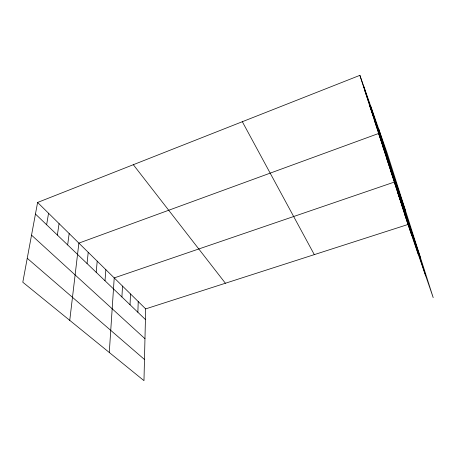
<?xml version="1.0" encoding="UTF-8"?>
<svg xmlns="http://www.w3.org/2000/svg" width="456" height="456" viewBox="0 0 456 456"><rect width="100%" height="100%" fill="white"/><g stroke="black" fill="none" stroke-linecap="round" stroke-linejoin="round"><path stroke-width="0.68" d="M37.597 202.458L145.675 308.894L143.971 380.657L22.8 282.224L37.597 202.458L359.881 75.343L386.973 152.532L433.2 297.62L407.972 224.483L359.881 75.343M137.866 312.269L138.225 301.558M130.034 304.762L130.507 293.96M121.917 296.97L122.51 286.083M109.28 352.482L114.217 277.915L394.303 182.086L420.352 257.292M105.005 280.753L105.866 269.695M96.199 272.306L97.208 261.163M87.05 263.528L88.219 252.31M69.751 320.368L78.877 243.111L378.628 133.477L405.338 210.17M67.653 244.923L69.169 233.552M57.359 235.051L59.069 223.605M46.632 224.762L48.553 213.248M145.675 308.894L407.972 224.483M27.24 258.29L144.472 359.476M31.532 235.148L144.962 338.711M35.448 214.035L145.424 319.519M133.323 164.701L225.406 283.239M242.33 121.706L314.304 254.63M364.908 90.921L368.773 101.967M369.691 105.769L373.561 116.833M374.262 119.939L378.127 131.009M382.801 146.427L386.642 157.468M386.802 158.819L390.627 169.837M390.627 170.698L394.434 181.676M397.928 193.344L401.702 204.237M401.411 204.145L405.162 214.981M404.757 214.519L408.479 225.298M370.859 106.613L418.38 254.665M363.751 86.355L411.671 235.205M378.736 129.054L425.693 275.857"/></g></svg>
